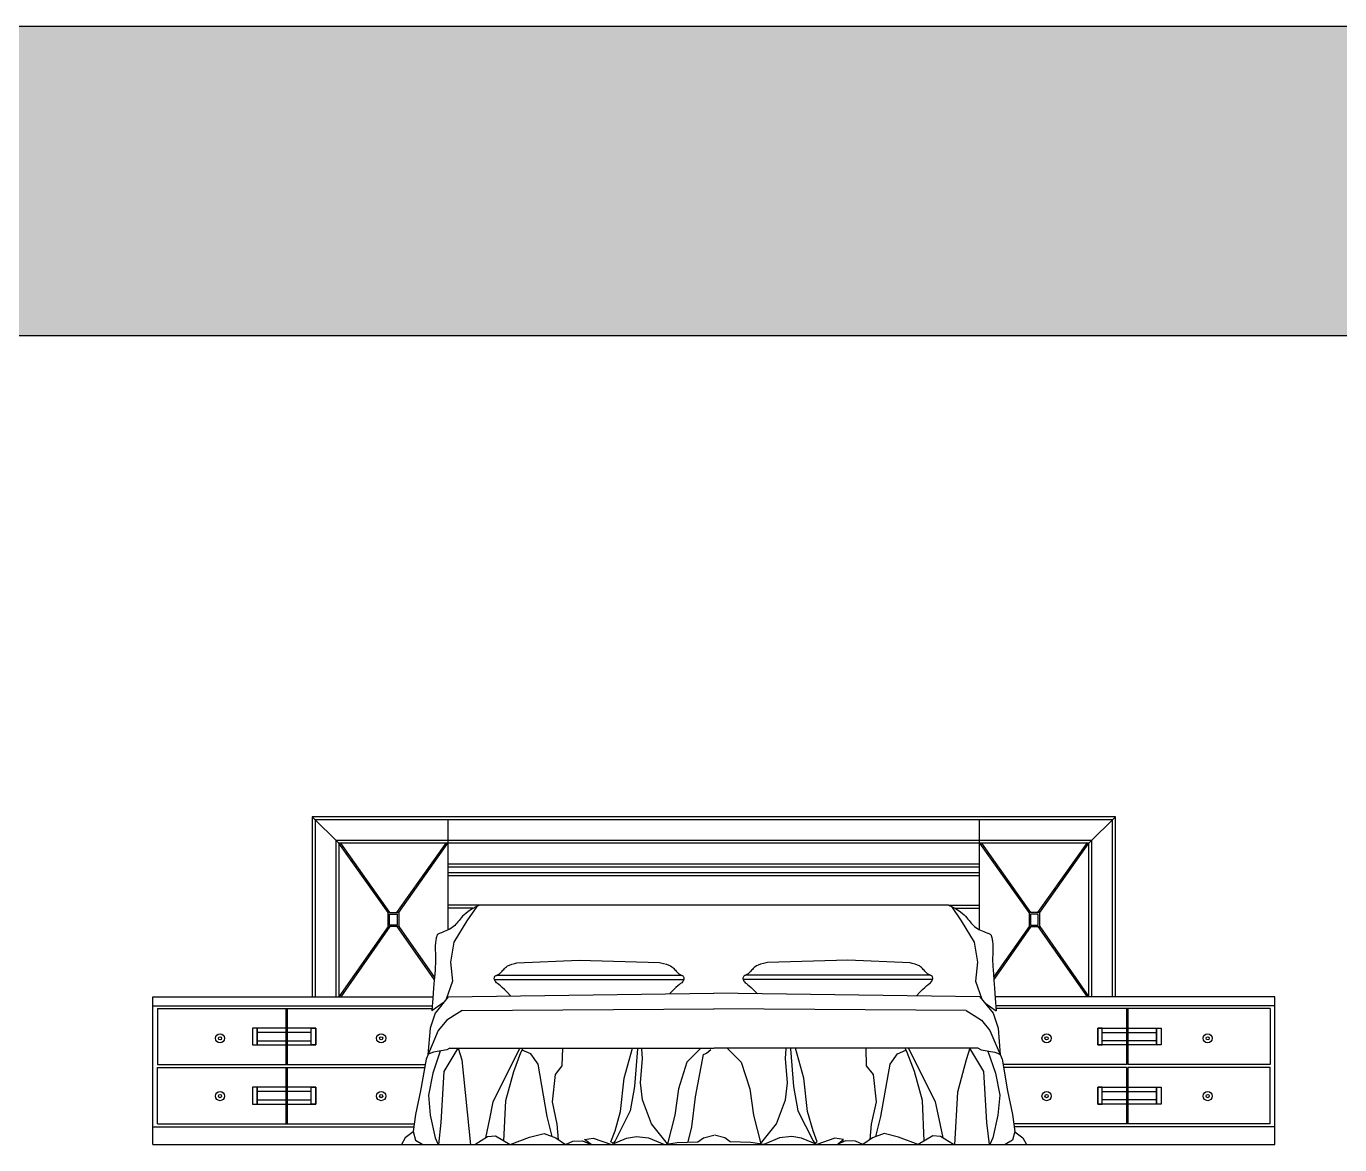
# Model space of a CAD drawing. Header units: millimetres. Extents: x 6388 to 59789, y -18725 to 8137.
# Drawn here: x 50890 to 55340, y 4348 to 8137 of the extents above; entities that cross this region are included whole.
import ezdxf

# ---------------------------------------------------------------- set-up
doc = ezdxf.new("R2010")
doc.units = ezdxf.units.MM
doc.layers.add('www.cad-blocks.net', color=7, linetype='Continuous')

# ---------------------------------------------------------------- blocks, each defined once
blk = doc.blocks.new('A$C36CA7715')
for p, q in [((3260.3, 1111), (539.7, 1111)), ((539.7, 1111), (539.7, 501)), ((539.7, 1111), (629.7, 1021)), ((3250.3, 1101), (549.7, 1101)), ((549.7, 1101), (549.7, 501)), ((1000, 726.7), (1000, 1101)), ((2800, 728.4), (2800, 1101)), ((3260.3, 1111), (3170.3, 1021)), ((3250.3, 501), (3250.3, 1101)), ((3260.3, 501), (3260.3, 1111)), ((3180.3, 1031), (619.7, 1031)), ((619.7, 1031), (619.7, 501)), ((3180.3, 501), (3180.3, 1031)), ((3170.3, 1021), (629.7, 1021)), ((629.7, 1021), (629.7, 501)), ((796.2, 786.3), (629.7, 1021)), ((802.4, 786.3), (635.9, 1021)), ((826.2, 786.3), (992.7, 1021)), ((832.4, 786.3), (998.9, 1021)), ((2967.6, 786.3), (2801.1, 1021)), ((2973.8, 786.3), (2807.3, 1021)), ((2997.6, 786.3), (3164.1, 1021)), ((3003.8, 786.3), (3170.3, 1021)), ((3170.3, 501), (3170.3, 1021)), ((2800, 950.4), (1000, 950.4)), ((2800, 940.4), (1000, 940.4)), ((2800, 921), (1000, 921)), ((2800, 911), (1000, 911)), ((1106.6, 811), (1000, 811)), ((1083.2, 801), (1000, 801)), ((1096.7, 806.8), (1063.7, 758.5)), ((1094, 805.3), (1083.3, 799.8)), ((1106.6, 811), (1094, 805.3)), ((2694.8, 811), (1106.6, 811)), ((2694.8, 811), (2800, 811)), ((2694.8, 811), (2707.3, 805.3)), ((2704.7, 806.8), (2737.7, 758.5)), ((2707.3, 805.3), (2718.1, 799.8)), ((2718.2, 801), (2800, 801)), ((796.2, 786.3), (832.4, 786.3)), ((796.2, 738.9), (796.2, 786.3)), ((801.2, 781.3), (827.4, 781.3)), ((801.2, 743.9), (801.2, 781.3)), ((827.4, 781.3), (827.4, 743.9)), ((832.4, 786.3), (832.4, 738.9)), ((1063.7, 758.5), (1019.4, 686.4)), ((1036.8, 759.6), (1033.2, 755.1)), ((1040.5, 764.2), (1036.8, 759.6)), ((1044.5, 768.9), (1040.5, 764.2)), ((1048.8, 773.8), (1044.5, 768.9)), ((1053.8, 778.7), (1048.8, 773.8)), ((1059.5, 783.8), (1053.8, 778.7)), ((1066.2, 789), (1059.5, 783.8)), ((1074, 794.3), (1066.2, 789)), ((1083.3, 799.8), (1074, 794.3)), ((2718.1, 799.8), (2727.3, 794.3)), ((2727.3, 794.3), (2735.2, 789)), ((2735.2, 789), (2741.9, 783.8)), ((2737.7, 758.5), (2781.9, 686.4)), ((2741.9, 783.8), (2747.6, 778.7)), ((2747.6, 778.7), (2752.5, 773.8)), ((2752.5, 773.8), (2756.9, 768.9)), ((2756.9, 768.9), (2760.9, 764.2)), ((2760.9, 764.2), (2764.6, 759.6)), ((2764.6, 759.6), (2768.1, 755.1)), ((3003.8, 786.3), (2967.6, 786.3)), ((2967.6, 786.3), (2967.6, 738.9)), ((2998.8, 781.3), (2972.6, 781.3)), ((2972.6, 781.3), (2972.6, 743.9)), ((2998.8, 743.9), (2998.8, 781.3)), ((3003.8, 738.9), (3003.8, 786.3)), ((796.2, 738.9), (629.7, 501)), ((802.3, 738.9), (635.8, 501)), ((832.4, 738.9), (796.2, 738.9)), ((827.4, 743.9), (801.2, 743.9)), ((826.3, 738.9), (952.8, 558.2)), ((832.4, 738.9), (953.4, 566)), ((964.3, 711.9), (963.2, 710.7)), ((965.7, 713.1), (964.3, 711.9)), ((967.6, 714.2), (965.7, 713.1)), ((970, 715.4), (967.6, 714.2)), ((973.2, 716.7), (970, 715.4)), ((977.2, 718.2), (973.2, 716.7)), ((981.8, 720), (977.2, 718.2)), ((986.9, 722), (981.8, 720)), ((992.3, 724.2), (986.9, 722)), ((997.9, 726.7), (992.3, 724.2)), ((1003.4, 729.4), (997.9, 726.7)), ((1008.8, 732.4), (1003.4, 729.4)), ((1013.8, 735.6), (1008.8, 732.4)), ((1018.3, 739.1), (1013.8, 735.6)), ((1022.3, 742.8), (1018.3, 739.1)), ((1026.1, 746.7), (1022.3, 742.8)), ((1029.7, 750.8), (1026.1, 746.7)), ((1033.2, 755.1), (1029.7, 750.8)), ((2768.1, 755.1), (2771.7, 750.8)), ((2771.7, 750.8), (2775.2, 746.7)), ((2775.2, 746.7), (2779, 742.8)), ((2779, 742.8), (2783.1, 739.1)), ((2783.1, 739.1), (2787.6, 735.6)), ((2787.6, 735.6), (2792.6, 732.4)), ((2792.6, 732.4), (2797.9, 729.4)), ((2797.9, 729.4), (2803.5, 726.7)), ((2803.5, 726.7), (2809, 724.2)), ((2809, 724.2), (2814.5, 722)), ((2814.5, 722), (2819.6, 720)), ((2819.6, 720), (2824.2, 718.2)), ((2824.2, 718.2), (2828.1, 716.7)), ((2828.1, 716.7), (2831.3, 715.4)), ((2831.3, 715.4), (2833.8, 714.2)), ((2833.8, 714.2), (2835.7, 713.1)), ((2835.7, 713.1), (2837.1, 711.9)), ((2837.1, 711.9), (2838.1, 710.7)), ((2967.6, 738.9), (2847.8, 567.8)), ((2973.7, 738.9), (2848.4, 559.9)), ((2967.6, 738.9), (3003.8, 738.9)), ((2972.6, 743.9), (2998.8, 743.9)), ((2997.7, 738.9), (3164.2, 501)), ((3003.8, 738.9), (3170.3, 501)), ((956.3, 675.9), (956.2, 670)), ((956.2, 670), (956.3, 663.6)), ((956.6, 681.4), (956.3, 675.9)), ((957.1, 686.3), (956.6, 681.4)), ((957.7, 690.7), (957.1, 686.3)), ((958.3, 694.6), (957.7, 690.7)), ((959, 698.1), (958.3, 694.6)), ((959.8, 701.1), (959, 698.1)), ((960.5, 703.7), (959.8, 701.1)), ((961.2, 706), (960.5, 703.7)), ((961.8, 707.8), (961.2, 706)), ((962.5, 709.4), (961.8, 707.8)), ((963.2, 710.7), (962.5, 709.4)), ((1019.4, 686.4), (1007.8, 618.9)), ((2781.9, 686.4), (2793.6, 618.9)), ((2838.1, 710.7), (2838.9, 709.4)), ((2838.9, 709.4), (2839.6, 707.8)), ((2839.6, 707.8), (2840.2, 706)), ((2840.2, 706), (2840.8, 703.7)), ((2840.8, 703.7), (2841.6, 701.1)), ((2841.6, 701.1), (2842.3, 698.1)), ((2842.3, 698.1), (2843, 694.6)), ((2843, 694.6), (2843.7, 690.7)), ((2843.7, 690.7), (2844.3, 686.3)), ((2844.3, 686.3), (2844.7, 681.4)), ((2844.7, 681.4), (2845, 675.9)), ((2845, 675.9), (2845.1, 670)), ((2845.1, 670), (2845.1, 663.6)), ((956.3, 663.6), (956.4, 656.8)), ((956.4, 656.8), (956.6, 649.7)), ((956.6, 649.7), (956.8, 642.4)), ((956.8, 642.4), (956.9, 635)), ((956.9, 635), (957, 627.5)), ((957, 627.5), (957, 620.1)), ((1232.9, 615.7), (1443.2, 625.1)), ((1443.2, 625.1), (1715.3, 617.1)), ((2354.3, 625.1), (2082.2, 617.1)), ((2564.6, 615.7), (2354.3, 625.1)), ((2844.4, 635), (2844.3, 627.5)), ((2844.3, 627.5), (2844.4, 620.1)), ((2844.6, 642.4), (2844.4, 635)), ((2844.8, 649.7), (2844.6, 642.4)), ((2845, 656.8), (2844.8, 649.7)), ((2845.1, 663.6), (2845, 656.8)), ((955.4, 592.5), (954.3, 577.5)), ((956.2, 603.7), (955.4, 592.5)), ((956.7, 612.5), (956.2, 603.7)), ((957, 620.1), (956.7, 612.5)), ((1007.8, 618.9), (1014.8, 553.8)), ((1171.7, 577.4), (1173.9, 578.9)), ((1173.9, 578.9), (1176.1, 580.8)), ((1176.1, 580.8), (1178.3, 583)), ((1178.3, 583), (1180.6, 585.5)), ((1180.6, 585.5), (1182.9, 588.2)), ((1182.9, 588.2), (1185.4, 591.1)), ((1185.4, 591.1), (1188, 594.1)), ((1188, 594.1), (1190.8, 597.1)), ((1190.8, 597.1), (1193.8, 600.1)), ((1193.8, 600.1), (1197.2, 602.9)), ((1197.2, 602.9), (1201.4, 605.8)), ((1201.4, 605.8), (1207.2, 608.6)), ((1207.2, 608.6), (1215.1, 611.4)), ((1215.1, 611.4), (1225.8, 614.2)), ((1225.8, 614.2), (1232.9, 615.7)), ((1715.3, 617.1), (1729.1, 614.2)), ((1729.1, 614.2), (1739.8, 611.4)), ((1739.8, 611.4), (1747.7, 608.6)), ((1747.7, 608.6), (1753.5, 605.8)), ((1753.5, 605.8), (1757.7, 602.9)), ((1757.7, 602.9), (1761.1, 600.1)), ((1761.1, 600.1), (1764.1, 597.1)), ((1764.1, 597.1), (1766.9, 594.1)), ((1766.9, 594.1), (1769.5, 591.1)), ((1769.5, 591.1), (1772, 588.2)), ((1772, 588.2), (1774.3, 585.5)), ((1774.3, 585.5), (1776.5, 583)), ((1776.5, 583), (1778.8, 580.8)), ((1778.8, 580.8), (1781, 578.9)), ((1781, 578.9), (1783.2, 577.4)), ((2016.5, 578.9), (2014.3, 577.4)), ((2018.7, 580.8), (2016.5, 578.9)), ((2020.9, 583), (2018.7, 580.8)), ((2023.2, 585.5), (2020.9, 583)), ((2025.5, 588.2), (2023.2, 585.5)), ((2028, 591.1), (2025.5, 588.2)), ((2030.6, 594.1), (2028, 591.1)), ((2033.4, 597.1), (2030.6, 594.1)), ((2036.4, 600.1), (2033.4, 597.1)), ((2039.7, 602.9), (2036.4, 600.1)), ((2044, 605.8), (2039.7, 602.9)), ((2049.8, 608.6), (2044, 605.8)), ((2057.7, 611.4), (2049.8, 608.6)), ((2068.4, 614.2), (2057.7, 611.4)), ((2082.2, 617.1), (2068.4, 614.2)), ((2571.7, 614.2), (2564.6, 615.7)), ((2582.4, 611.4), (2571.7, 614.2)), ((2590.3, 608.6), (2582.4, 611.4)), ((2596.1, 605.8), (2590.3, 608.6)), ((2600.3, 602.9), (2596.1, 605.8)), ((2603.7, 600.1), (2600.3, 602.9)), ((2606.7, 597.1), (2603.7, 600.1)), ((2609.5, 594.1), (2606.7, 597.1)), ((2612.1, 591.1), (2609.5, 594.1)), ((2614.5, 588.2), (2612.1, 591.1)), ((2616.9, 585.5), (2614.5, 588.2)), ((2619.1, 583), (2616.9, 585.5)), ((2621.3, 580.8), (2619.1, 583)), ((2623.6, 578.9), (2621.3, 580.8)), ((2625.8, 577.4), (2623.6, 578.9)), ((2793.6, 618.9), (2786.6, 553.8)), ((2844.4, 620.1), (2844.7, 612.5)), ((2844.7, 612.5), (2845.1, 603.7)), ((2845.1, 603.7), (2845.9, 592.5)), ((2845.9, 592.5), (2847.1, 577.5)), ((952.7, 557.4), (950.7, 530.9)), ((954.3, 577.5), (952.7, 557.4)), ((1014.8, 553.8), (993.7, 493.3)), ((1156.1, 564.7), (1156.5, 566.9)), ((1156.1, 562.3), (1156.1, 564.7)), ((1156.5, 559.7), (1156.1, 562.3)), ((1156.5, 566.9), (1157.3, 568.9)), ((1156.5, 560.1), (1798.4, 560.1)), ((1157.5, 557), (1156.5, 559.7)), ((1157.3, 568.9), (1158.4, 570.5)), ((1159, 554.3), (1157.5, 557)), ((1158.4, 570.5), (1159.8, 571.8)), ((1161.1, 551.6), (1159, 554.3)), ((1159.8, 571.8), (1161.4, 572.9)), ((1163.9, 548.8), (1161.1, 551.6)), ((1161.4, 572.9), (1163.2, 573.7)), ((1163.2, 573.7), (1165.2, 574.5)), ((1167.4, 545.9), (1163.9, 548.8)), ((1165, 574.4), (1789.9, 574.4)), ((1165.2, 574.5), (1167.3, 575.3)), ((1167.3, 575.3), (1169.5, 576.2)), ((1171.7, 542.4), (1167.4, 545.9)), ((1169.5, 576.2), (1171.7, 577.4)), ((1177, 538), (1171.7, 542.4)), ((1183.3, 532.6), (1177, 538)), ((1777.9, 538), (1771.6, 532.6)), ((1783.2, 542.4), (1777.9, 538)), ((1783.2, 577.4), (1785.4, 576.2)), ((1787.5, 545.9), (1783.2, 542.4)), ((1785.4, 576.2), (1787.6, 575.3)), ((1791, 548.8), (1787.5, 545.9)), ((1787.6, 575.3), (1789.7, 574.5)), ((1789.7, 574.5), (1791.7, 573.7)), ((1793.8, 551.6), (1791, 548.8)), ((1791.7, 573.7), (1793.5, 572.9)), ((1793.5, 572.9), (1795.1, 571.8)), ((1795.9, 554.3), (1793.8, 551.6)), ((1795.1, 571.8), (1796.5, 570.5)), ((1797.4, 557), (1795.9, 554.3)), ((1796.5, 570.5), (1797.6, 568.9)), ((1798.4, 559.7), (1797.4, 557)), ((1797.6, 568.9), (1798.4, 566.9)), ((1798.4, 566.9), (1798.8, 564.7)), ((1798.8, 562.3), (1798.4, 559.7)), ((1798.8, 564.7), (1798.8, 562.3)), ((1999.1, 566.9), (1998.7, 564.7)), ((1998.7, 564.7), (1998.7, 562.3)), ((1998.7, 562.3), (1999.1, 559.7)), ((2641, 560.1), (1999, 560.1)), ((1999.9, 568.9), (1999.1, 566.9)), ((1999.1, 559.7), (2000.1, 557)), ((2001, 570.5), (1999.9, 568.9)), ((2000.1, 557), (2001.6, 554.3)), ((2002.4, 571.8), (2001, 570.5)), ((2001.6, 554.3), (2003.7, 551.6)), ((2004, 572.9), (2002.4, 571.8)), ((2003.7, 551.6), (2006.4, 548.8)), ((2005.8, 573.7), (2004, 572.9)), ((2007.8, 574.5), (2005.8, 573.7)), ((2006.4, 548.8), (2010, 545.9)), ((2632.4, 574.4), (2007.6, 574.4)), ((2009.9, 575.3), (2007.8, 574.5)), ((2012.1, 576.2), (2009.9, 575.3)), ((2010, 545.9), (2014.3, 542.4)), ((2014.3, 577.4), (2012.1, 576.2)), ((2014.3, 542.4), (2019.6, 538)), ((2019.6, 538), (2025.9, 532.6)), ((2614.2, 532.6), (2620.5, 538)), ((2620.5, 538), (2625.8, 542.4)), ((2628, 576.2), (2625.8, 577.4)), ((2625.8, 542.4), (2630.1, 545.9)), ((2630.2, 575.3), (2628, 576.2)), ((2630.1, 545.9), (2633.6, 548.8)), ((2632.3, 574.5), (2630.2, 575.3)), ((2634.2, 573.7), (2632.3, 574.5)), ((2633.6, 548.8), (2636.4, 551.6)), ((2636.1, 572.9), (2634.2, 573.7)), ((2637.7, 571.8), (2636.1, 572.9)), ((2636.4, 551.6), (2638.5, 554.3)), ((2639.1, 570.5), (2637.7, 571.8)), ((2638.5, 554.3), (2640, 557)), ((2640.2, 568.9), (2639.1, 570.5)), ((2640, 557), (2641, 559.7)), ((2641, 566.9), (2640.2, 568.9)), ((2641.4, 564.7), (2641, 566.9)), ((2641, 559.7), (2641.4, 562.3)), ((2641.4, 562.3), (2641.4, 564.7)), ((2786.6, 553.8), (2807.7, 493.3)), ((2847.1, 577.5), (2848.6, 557.4)), ((2848.6, 557.4), (2850.7, 530.9)), ((0, 501), (948.4, 501)), ((0, 1), (0, 501)), ((948.1, 496.8), (944.9, 453.8)), ((950.7, 530.9), (948.1, 496.8)), ((999.9, 501), (955.4, 445.8)), ((999.9, 501), (1900, 513.1)), ((1190.7, 525.8), (1183.3, 532.6)), ((1199.3, 517.3), (1190.7, 525.8)), ((1211.5, 504.4), (1199.3, 517.3)), ((1755.6, 517.3), (1749.9, 511.3)), ((1764.2, 525.8), (1755.6, 517.3)), ((1771.6, 532.6), (1764.2, 525.8)), ((2801.5, 501), (1900, 513.1)), ((2025.9, 532.6), (2033.3, 525.8)), ((2033.3, 525.8), (2041.9, 517.3)), ((2041.9, 517.3), (2047.6, 511.3)), ((2586, 504.4), (2598.1, 517.3)), ((2598.1, 517.3), (2606.8, 525.8)), ((2606.8, 525.8), (2614.2, 532.6)), ((2801.4, 501), (2846, 445.8)), ((2850.7, 530.9), (2853.3, 496.8)), ((3800, 501), (2852.9, 501)), ((2853.3, 496.8), (2856.4, 453.8)), ((3800, 1), (3800, 501)), ((0, 471), (946.2, 471)), ((15, 461), (945.5, 461)), ((15, 461), (15, 271.3)), ((450.2, 461), (450.2, 271.3)), ((454.2, 461), (454.2, 271.3)), ((955.4, 445.8), (938.5, 395.1)), ((983.5, 480.7), (944.9, 453.8)), ((1046.8, 454.7), (1019.7, 438.1)), ((1046.8, 454.7), (1901.5, 460.7)), ((2754.6, 454.7), (1899.8, 460.7)), ((2754.6, 454.7), (2781.6, 438.1)), ((2817.8, 480.7), (2856.4, 453.8)), ((2846, 445.8), (2862.9, 395.1)), ((3800, 471), (2855.2, 471)), ((3785, 461), (2855.9, 461)), ((3298, 461), (3298, 271.3)), ((3302, 461), (3302, 271.3)), ((3785, 461), (3785, 271.3)), ((995, 421.6), (966.1, 386.6)), ((1019.7, 438.1), (995, 421.6)), ((2781.6, 438.1), (2806.4, 421.6)), ((2806.4, 421.6), (2835.2, 386.6)), ((352.6, 394.9), (337.2, 394.9)), ((337.2, 394.9), (337.2, 338.1)), ((450.2, 394.9), (352.6, 394.9)), ((352.6, 394.9), (352.6, 338.1)), ((352.6, 338.1), (352.6, 394.9)), ((450.2, 380.7), (352.6, 380.7)), ((352.6, 380.7), (352.6, 352.3)), ((551.7, 394.9), (454.2, 394.9)), ((536.3, 380.7), (454.2, 380.7)), ((536.3, 394.9), (551.7, 394.9)), ((536.3, 338.1), (536.3, 394.9)), ((551.7, 338.1), (551.7, 394.9)), ((551.7, 394.9), (551.7, 338.1)), ((551.7, 352.3), (551.7, 380.7)), ((966.1, 386.6), (924.9, 289.7)), ((938.5, 395.1), (931.1, 304.3)), ((2835.2, 386.6), (2876.5, 289.7)), ((2862.9, 395.1), (2870.3, 304.3)), ((3200.5, 338.1), (3200.5, 394.9)), ((3200.5, 394.9), (3298, 394.9)), ((3215.9, 394.9), (3200.5, 394.9)), ((3200.5, 394.9), (3200.5, 338.1)), ((3200.5, 352.3), (3200.5, 380.7)), ((3215.9, 338.1), (3215.9, 394.9)), ((3215.9, 380.7), (3298, 380.7)), ((3302, 394.9), (3399.5, 394.9)), ((3302, 380.7), (3399.5, 380.7)), ((3399.5, 394.9), (3399.5, 338.1)), ((3399.5, 394.9), (3415, 394.9)), ((3399.5, 338.1), (3399.5, 394.9)), ((3399.5, 380.7), (3399.5, 352.3)), ((3415, 394.9), (3415, 338.1)), ((337.2, 338.1), (352.6, 338.1)), ((352.6, 352.3), (450.2, 352.3)), ((352.6, 338.1), (450.2, 338.1)), ((454.2, 352.3), (536.3, 352.3)), ((454.2, 338.1), (551.7, 338.1)), ((551.7, 338.1), (536.3, 338.1)), ((950, 313), (935, 308.2)), ((973, 317.1), (947.5, 242.3)), ((995.6, 321.1), (950, 313)), ((986.7, 248.5), (1034.2, 326.8)), ((1006.1, 326.8), (995.6, 321.1)), ((1006.1, 326.8), (1900, 326.8)), ((1034.2, 326.8), (1046.6, 287.7)), ((1242.5, 326.8), (1151.7, 145.5)), ((1221.9, 248.5), (1246.6, 312.4)), ((1246.6, 312.4), (1253.8, 326.8)), ((1279.6, 308.3), (1250.6, 320.3)), ((1386.8, 326.8), (1384.8, 267.1)), ((1596.3, 225.8), (1624.5, 326.8)), ((1641.7, 324.8), (1631.3, 197)), ((1658.2, 291.8), (1656.1, 324.8)), ((1856.2, 326.8), (1808.7, 279.4)), ((1874.7, 310.3), (1889.2, 322.7)), ((2795.2, 326.8), (1901.4, 326.8)), ((1945.2, 326.8), (1992.6, 279.4)), ((2143.2, 291.8), (2145.3, 324.8)), ((2159.7, 324.8), (2170, 197)), ((2205.1, 225.8), (2176.9, 326.8)), ((2414.6, 326.8), (2416.5, 267.1)), ((2521.7, 308.3), (2550.8, 320.3)), ((2554.7, 312.4), (2547.5, 326.8)), ((2579.5, 248.5), (2554.7, 312.4)), ((2558.9, 326.8), (2649.6, 145.5)), ((2767.2, 326.8), (2754.8, 287.7)), ((2814.6, 248.5), (2767.2, 326.8)), ((2795.2, 326.8), (2805.8, 321.1)), ((2805.8, 321.1), (2851.4, 313)), ((2828.3, 317.1), (2853.8, 242.3)), ((2851.4, 313), (2866.3, 308.2)), ((3298, 338.1), (3200.5, 338.1)), ((3200.5, 338.1), (3215.9, 338.1)), ((3298, 352.3), (3215.9, 352.3)), ((3399.5, 352.3), (3302, 352.3)), ((3399.5, 338.1), (3302, 338.1)), ((3415, 338.1), (3399.5, 338.1)), ((15, 271.3), (921.7, 271.3)), ((924.9, 289.7), (906.3, 182.6)), ((935, 308.2), (931.5, 305.9)), ((1046.6, 287.7), (1075.4, 0)), ((1304.4, 273.2), (1279.6, 308.3)), ((1335.3, 96), (1304.4, 273.2)), ((1384.8, 267.1), (1362.1, 238.2)), ((1652, 209.4), (1658.2, 291.8)), ((1808.7, 279.4), (1779.8, 188.8)), ((1837.6, 162), (1864.4, 306.2)), ((1864.4, 306.2), (1874.7, 310.3)), ((1992.6, 279.4), (2021.5, 188.8)), ((2149.4, 209.4), (2143.2, 291.8)), ((2416.5, 267.1), (2439.2, 238.2)), ((2466, 96), (2497, 273.2)), ((2497, 273.2), (2521.7, 308.3)), ((2754.8, 287.7), (2725.9, 178.5)), ((2866.3, 308.2), (2869.9, 305.9)), ((2876.5, 289.7), (2895.1, 182.6)), ((3298, 271.3), (2879.7, 271.3)), ((3785, 271.3), (3302, 271.3)), ((15, 261.3), (919.9, 261.3)), ((15, 71), (15, 261.3)), ((450.2, 261.3), (450.2, 71)), ((454.2, 261.3), (454.2, 71)), ((947.5, 242.3), (933.1, 168.2)), ((976.4, 75.4), (986.7, 248.5)), ((1195.1, 149.6), (1221.9, 248.5)), ((1362.1, 238.2), (1351.8, 145.5)), ((1583.9, 112.5), (1596.3, 225.8)), ((2217.5, 112.5), (2205.1, 225.8)), ((2439.2, 238.2), (2449.5, 145.5)), ((2606.3, 149.6), (2579.5, 248.5)), ((2824.9, 75.4), (2814.6, 248.5)), ((2853.8, 242.3), (2868.3, 168.2)), ((3298, 261.3), (2881.4, 261.3)), ((3298, 261.3), (3298, 71)), ((3302, 261.3), (3302, 71)), ((3785, 261.3), (3302, 261.3)), ((3785, 71), (3785, 261.3)), ((352.6, 194.6), (337.2, 194.6)), ((337.2, 194.6), (337.2, 137.8)), ((450.2, 194.6), (352.6, 194.6)), ((352.6, 194.6), (352.6, 137.8)), ((352.6, 137.8), (352.6, 194.6)), ((450.2, 180.4), (352.6, 180.4)), ((352.6, 180.4), (352.6, 152)), ((551.7, 194.6), (454.2, 194.6)), ((536.3, 180.4), (454.2, 180.4)), ((536.3, 194.6), (551.7, 194.6)), ((536.3, 137.8), (536.3, 194.6)), ((551.7, 137.8), (551.7, 194.6)), ((551.7, 194.6), (551.7, 137.8)), ((551.7, 152), (551.7, 180.4)), ((906.3, 182.6), (889.8, 102.2)), ((1631.3, 197), (1616.9, 114.6)), ((1658.2, 151.7), (1652, 209.4)), ((1779.8, 188.8), (1767.5, 100.2)), ((2021.5, 188.8), (2033.9, 100.2)), ((2143.2, 151.7), (2149.4, 209.4)), ((2170, 197), (2184.5, 114.6)), ((2725.9, 178.5), (2715.6, 0)), ((2895.1, 182.6), (2911.6, 102.2)), ((3200.5, 137.8), (3200.5, 194.6)), ((3200.5, 194.6), (3298, 194.6)), ((3215.9, 194.6), (3200.5, 194.6)), ((3200.5, 194.6), (3200.5, 137.8)), ((3200.5, 152), (3200.5, 180.4)), ((3215.9, 137.8), (3215.9, 194.6)), ((3215.9, 180.4), (3298, 180.4)), ((3302, 194.6), (3399.5, 194.6)), ((3302, 180.4), (3399.5, 180.4)), ((3399.5, 194.6), (3399.5, 137.8)), ((3399.5, 194.6), (3415, 194.6)), ((3399.5, 137.8), (3399.5, 194.6)), ((3399.5, 180.4), (3399.5, 152)), ((3415, 194.6), (3415, 137.8)), ((337.2, 137.8), (352.6, 137.8)), ((352.6, 152), (450.2, 152)), ((352.6, 137.8), (450.2, 137.8)), ((454.2, 152), (536.3, 152)), ((454.2, 137.8), (551.7, 137.8)), ((551.7, 137.8), (536.3, 137.8)), ((933.1, 168.2), (939.3, 100.2)), ((1151.7, 145.5), (1139.4, 87.8)), ((1188.9, 11.6), (1195.1, 149.6)), ((1351.8, 145.5), (1368.3, 69.2)), ((1689.1, 71.3), (1658.2, 151.7)), ((1825.2, 61), (1837.6, 162)), ((2112.3, 71.3), (2143.2, 151.7)), ((2449.5, 145.5), (2433, 69.2)), ((2612.5, 11.6), (2606.3, 149.6)), ((2649.6, 145.5), (2662, 87.8)), ((2868.3, 168.2), (2862.1, 100.2)), ((3298, 137.8), (3200.5, 137.8)), ((3200.5, 137.8), (3215.9, 137.8)), ((3298, 152), (3215.9, 152)), ((3399.5, 152), (3302, 152)), ((3399.5, 137.8), (3302, 137.8)), ((3415, 137.8), (3399.5, 137.8)), ((889.8, 102.2), (881.5, 44.5)), ((939.3, 100.2), (955.8, 23.9)), ((1352.3, 28.3), (1335.3, 96)), ((1616.9, 114.6), (1565.3, 13.6)), ((1565.3, 46.6), (1583.9, 112.5)), ((1767.5, 100.2), (1742.7, 3.3)), ((2033.9, 100.2), (2058.6, 3.3)), ((2184.5, 114.6), (2236, 13.6)), ((2236, 46.6), (2217.5, 112.5)), ((2449.1, 28.3), (2466, 96)), ((2862.1, 100.2), (2845.6, 23.9)), ((2911.6, 102.2), (2919.8, 44.5)), ((0, 61), (883.9, 61)), ((15, 71), (885.3, 71)), ((881.5, 44.5), (889.8, 15.7)), ((967.9, 1), (976.4, 75.4)), ((1139.4, 87.8), (1126.1, 23.6)), ((1368.3, 69.2), (1372.6, 18.2)), ((1550.9, 9.5), (1565.3, 46.6)), ((1743.1, 2.8), (1689.1, 71.3)), ((1812.8, 9.5), (1825.2, 61)), ((2058.2, 2.8), (2112.3, 71.3)), ((2250.5, 9.5), (2236, 46.6)), ((2433, 69.2), (2428.8, 18.2)), ((2662, 87.8), (2675.3, 23.6)), ((2833.4, 1), (2824.9, 75.4)), ((2919.8, 44.5), (2911.6, 15.7)), ((3785, 71), (2916, 71)), ((3800, 61), (2917.5, 61)), ((0, 1), (3800, 1)), ((854.7, 23.9), (842.2, 1)), ((881.7, 44.1), (854.7, 23.9)), ((889.8, 15.7), (914.5, 1.3)), ((955.8, 23.9), (966.1, 1.3)), ((1089.9, 1.3), (1133.2, 28)), ((1133.2, 28), (1160, 30.1)), ((1160, 30.1), (1209.5, 1.3)), ((1209.5, 1.3), (1275.5, 26)), ((1275.5, 26), (1325, 38.3)), ((1325, 38.3), (1364.2, 23.9)), ((1364.2, 23.9), (1397.2, 1.3)), ((1397.2, 1.3), (1421.9, 11.6)), ((1421.9, 11.6), (1454.9, 13.6)), ((1454.9, 13.6), (1483.8, 1.3)), ((1462.2, 17.7), (1491.1, 21.9)), ((1483.8, 1.3), (1462.2, 17.7)), ((1491.1, 21.9), (1553, 1.3)), ((1559.1, 5.4), (1550.9, 9.5)), ((1553, 1.3), (1604.5, 21.9)), ((1565.3, 13.6), (1559.1, 5.4)), ((1604.5, 21.9), (1637.5, 28)), ((1637.5, 28), (1678.8, 23.9)), ((1678.8, 23.9), (1732.4, 1.3)), ((1732.4, 1.3), (1775.7, 7.4)), ((1775.7, 7.4), (1845.8, 9.5)), ((1845.8, 9.5), (1864.4, 23.9)), ((1864.4, 23.9), (1899.5, 32.2)), ((1936.9, 23.9), (1901.9, 32.2)), ((1955.5, 9.5), (1936.9, 23.9)), ((2025.6, 7.4), (1955.5, 9.5)), ((2069, 1.3), (2025.6, 7.4)), ((2122.6, 23.9), (2069, 1.3)), ((2163.8, 28), (2122.6, 23.9)), ((2196.8, 21.9), (2163.8, 28)), ((2248.4, 1.3), (2196.8, 21.9)), ((2236, 13.6), (2242.2, 5.4)), ((2242.2, 5.4), (2250.5, 9.5)), ((2310.3, 21.9), (2248.4, 1.3)), ((2339.2, 17.7), (2310.3, 21.9)), ((2317.5, 1.3), (2339.2, 17.7)), ((2346.4, 13.6), (2317.5, 1.3)), ((2379.4, 11.6), (2346.4, 13.6)), ((2404.2, 1.3), (2379.4, 11.6)), ((2437.2, 23.9), (2404.2, 1.3)), ((2476.4, 38.3), (2437.2, 23.9)), ((2525.9, 26), (2476.4, 38.3)), ((2591.9, 1.3), (2525.9, 26)), ((2641.4, 30.1), (2591.9, 1.3)), ((2668.2, 28), (2641.4, 30.1)), ((2711.5, 1.3), (2668.2, 28)), ((2845.6, 23.9), (2835.2, 1.3)), ((2911.6, 15.7), (2886.8, 1.3)), ((2919.7, 44.1), (2946.6, 23.9)), ((2946.6, 23.9), (2959.1, 1))]:
    blk.add_line(p, q)
for centre, radius in [((227.1, 360.5), 15.5), ((227.1, 360.5), 5.48), ((772.9, 360.5), 15.5), ((772.9, 360.5), 5.48), ((3027.1, 360.5), 15.5), ((3027.1, 360.5), 5.48), ((3572.9, 360.5), 15.5), ((3572.9, 360.5), 5.48), ((227.1, 164.7), 15.5), ((772.9, 164.7), 15.5), ((3027.1, 164.7), 15.5), ((3572.9, 164.7), 15.5), ((227.1, 164.7), 5.48), ((772.9, 164.7), 5.48), ((3027.1, 164.7), 5.48), ((3572.9, 164.7), 5.48)]:
    blk.add_circle(centre, radius)
blk = doc.blocks.new('FORMAT')
at = {"true_color": 0x546d8e}
h = blk.add_hatch(color=155, dxfattribs=at)
h.set_gradient(color1=(68, 68, 68), color2=(84, 109, 142), tint=1)
h.paths.add_polyline_path([(10116.5, 8137.1), (10116.5, 7089.1), (59789.4, 7089.1), (59789.4, 8137.1)])
at = {"color": 155, "true_color": 0x546d8e}
for p, q in [((10116.5, 8137.1), (59789.4, 8137.1)), ((10116.5, 7089.1), (59789.4, 7089.1))]:
    blk.add_line(p, q, dxfattribs=at)

msp = doc.modelspace()

# ---------------------------------------------------------------- block references
msp.add_blockref('A$C36CA7715', (51319.7, 4348.3))
at = {"layer": 'www.cad-blocks.net'}
msp.add_blockref('FORMAT', (0, 0), dxfattribs=at)

doc.saveas('drawing.dxf')
